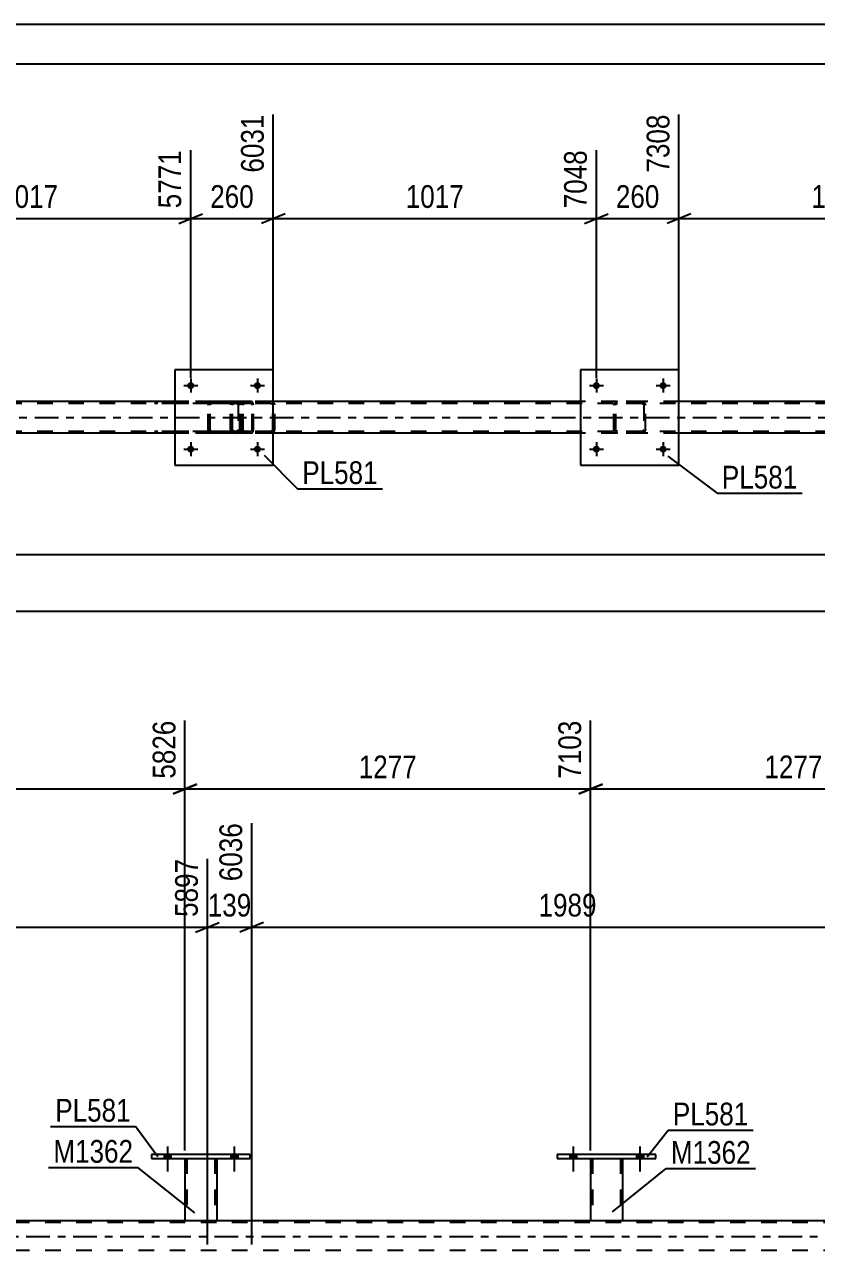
# Model space of a CAD drawing. Header units: millimetres. Extents: x 0 to 841, y 0 to 594.
# Drawn here: x 264.7 to 364.4, y 439.6 to 594 of the extents above; entities that cross this region are included whole.
import ezdxf

# ---------------------------------------------------------------- set-up
doc = ezdxf.new("R2010")
doc.units = ezdxf.units.MM
doc.linetypes.add('DXK_LINE_DOT2', pattern=[3.9198, 1.9599, -1.9599])
doc.linetypes.add('DXK_LINE_DOT3', pattern=[5.9187, 2.979, -0.9799, 0.9799, -0.9799])
doc.styles.add('Arial Narrow', font='ARIALN.TTF', dxfattribs={"height": 0.2})

# ---------------------------------------------------------------- blocks, each defined once
blk = doc.blocks.new('Unknown-122573939-1133 - 10963')
at = {"color": 5, "linetype": 'Continuous'}
for p, q in [((841, 594), (0, 594)), ((836, 589), (5, 589))]:
    blk.add_line(p, q, dxfattribs=at)
blk = doc.blocks.new('Bolt-122573939-4968 - 4963')
at = {"linetype": 'Continuous'}
for points in [[(286.07, 548.53, -1), (285.19, 548.53, -1)], [(294.47, 548.53, -1), (293.59, 548.53, -1)]]:
    blk.add_hatch(color=1, dxfattribs=at).paths.add_polyline_path(points)
at = {"color": 1, "linetype": 'Continuous'}
for p, q in [((284.75, 548.53), (286.51, 548.53)), ((285.63, 549.41), (285.63, 547.65)), ((293.15, 548.53), (294.91, 548.53)), ((294.03, 549.41), (294.03, 547.65))]:
    blk.add_line(p, q, dxfattribs=at)
blk = doc.blocks.new('Part-122573939-5076 - 4963')
at = {"color": 7, "linetype": 'DXK_LINE_DOT2'}
for p, q in [((293.25, 546.53), (281.09, 546.53)), ((291.16, 546.53), (290.97, 546.5)), ((291.97, 546.29), (291.97, 546.53)), ((293.35, 546.5), (293.25, 546.53)), ((293.44, 546.39), (293.35, 546.5)), ((293.25, 546.29), (281.09, 546.29)), ((290.7, 546.24), (290.66, 546.05)), ((290.66, 543.01), (290.66, 546.05)), ((290.91, 546.05), (290.93, 546.14)), ((290.91, 543.01), (290.91, 546.05)), ((290.93, 546.14), (290.98, 546.22)), ((290.98, 546.22), (291.06, 546.27)), ((291.06, 546.27), (291.16, 546.29)), ((293.25, 546.29), (293.3, 546.27)), ((293.3, 546.27), (293.35, 546.22)), ((293.35, 546.22), (293.38, 546.14)), ((293.38, 546.14), (293.39, 546.05)), ((293.39, 543.01), (293.39, 546.05)), ((293.5, 546.24), (293.44, 546.39)), ((293.52, 546.05), (293.5, 546.24)), ((293.52, 543.01), (293.52, 546.05)), ((293.25, 542.77), (281.09, 542.77)), ((293.25, 542.53), (281.09, 542.53)), ((290.66, 543.01), (290.7, 542.83)), ((290.93, 542.92), (290.91, 543.01)), ((290.98, 542.84), (290.93, 542.92)), ((290.97, 542.57), (291.16, 542.53)), ((291.06, 542.79), (290.98, 542.84)), ((291.16, 542.77), (291.06, 542.79)), ((291.97, 542.53), (291.97, 542.77)), ((293.3, 542.79), (293.25, 542.77)), ((293.25, 542.53), (293.35, 542.57)), ((293.35, 542.84), (293.3, 542.79)), ((293.38, 542.92), (293.35, 542.84)), ((293.35, 542.57), (293.44, 542.67)), ((293.39, 543.01), (293.38, 542.92)), ((293.44, 542.67), (293.5, 542.83)), ((293.5, 542.83), (293.52, 543.01))]:
    blk.add_line(p, q, dxfattribs=at)
for centre, start, end in [((291.15, 546.04), 111.1941, 156.1506), ((291.15, 543.03), 203.8494, 248.8059)]:
    blk.add_arc(centre, 0.492, start, end, dxfattribs=at)
blk = doc.blocks.new('Bolt-122573939-5023 - 4963')
at = {"linetype": 'Continuous'}
for points in [[(337.15, 540.53, -1), (336.27, 540.53, -1)], [(345.55, 540.53, -1), (344.67, 540.53, -1)]]:
    blk.add_hatch(color=1, dxfattribs=at).paths.add_polyline_path(points)
at = {"color": 1, "linetype": 'Continuous'}
for p, q in [((335.83, 540.53), (337.59, 540.53)), ((336.71, 541.41), (336.71, 539.65)), ((344.23, 540.53), (345.99, 540.53)), ((345.11, 541.41), (345.11, 539.65))]:
    blk.add_line(p, q, dxfattribs=at)
blk = doc.blocks.new('Bolt-122573939-5024 - 4963')
at = {"linetype": 'Continuous'}
for points in [[(337.15, 548.53, -1), (336.27, 548.53, -1)], [(345.55, 548.53, -1), (344.67, 548.53, -1)]]:
    blk.add_hatch(color=1, dxfattribs=at).paths.add_polyline_path(points)
at = {"color": 1, "linetype": 'Continuous'}
for p, q in [((335.83, 548.53), (337.59, 548.53)), ((336.71, 549.41), (336.71, 547.65)), ((344.23, 548.53), (345.99, 548.53)), ((345.11, 549.41), (345.11, 547.65))]:
    blk.add_line(p, q, dxfattribs=at)
blk = doc.blocks.new('Bolt-122573939-5025 - 4963')
at = {"linetype": 'Continuous'}
for points in [[(286.07, 540.53, -1), (285.19, 540.53, -1)], [(294.47, 540.53, -1), (293.59, 540.53, -1)]]:
    blk.add_hatch(color=1, dxfattribs=at).paths.add_polyline_path(points)
at = {"color": 1, "linetype": 'Continuous'}
for p, q in [((284.75, 540.53), (286.51, 540.53)), ((285.63, 541.41), (285.63, 539.65)), ((293.15, 540.53), (294.91, 540.53)), ((294.03, 541.41), (294.03, 539.65))]:
    blk.add_line(p, q, dxfattribs=at)
blk = doc.blocks.new('Part-122573939-5095 - 4963')
at = {"color": 7, "linetype": 'DXK_LINE_DOT2'}
for p, q in [((292.49, 546.53), (292.29, 546.5)), ((307.47, 546.53), (292.49, 546.53)), ((295.92, 546.5), (295.72, 546.53)), ((292.01, 546.24), (291.97, 546.05)), ((291.97, 543.01), (291.97, 546.05)), ((292.23, 546.05), (292.25, 546.14)), ((292.23, 543.01), (292.23, 546.05)), ((292.25, 546.14), (292.3, 546.22)), ((292.3, 546.22), (292.39, 546.27)), ((292.39, 546.27), (292.49, 546.29)), ((307.47, 546.29), (292.49, 546.29)), ((295.72, 546.29), (295.82, 546.27)), ((295.82, 546.27), (295.9, 546.22)), ((295.9, 546.22), (295.96, 546.14)), ((295.96, 546.14), (295.98, 546.05)), ((295.98, 543.01), (295.98, 546.05)), ((296.23, 546.05), (296.19, 546.24)), ((296.23, 543.01), (296.23, 546.05)), ((291.97, 543.01), (292.01, 542.83)), ((292.25, 542.92), (292.23, 543.01)), ((292.3, 542.84), (292.25, 542.92)), ((292.29, 542.57), (292.49, 542.53)), ((292.39, 542.79), (292.3, 542.84)), ((292.49, 542.77), (292.39, 542.79)), ((307.47, 542.77), (292.49, 542.77)), ((307.47, 542.53), (292.49, 542.53)), ((295.82, 542.79), (295.72, 542.77)), ((295.72, 542.53), (295.92, 542.57)), ((295.9, 542.84), (295.82, 542.79)), ((295.96, 542.92), (295.9, 542.84)), ((295.98, 543.01), (295.96, 542.92)), ((296.19, 542.83), (296.23, 543.01))]:
    blk.add_line(p, q, dxfattribs=at)
for centre, start, end in [((292.47, 546.03), 110.7583, 155.68), ((295.74, 546.03), 24.32, 69.2417), ((292.47, 543.03), 204.32, 249.2417), ((295.74, 543.03), 290.7583, 335.68)]:
    blk.add_arc(centre, 0.496, start, end, dxfattribs=at)
blk = doc.blocks.new('Part-122573939-5107 - 4963')
at = {"color": 7, "linetype": 'DXK_LINE_DOT2'}
for p, q in [((339.21, 546.49), (339.39, 546.53)), ((339.39, 546.53), (339.21, 546.49)), ((342.43, 546.53), (339.39, 546.53)), ((342.43, 546.53), (342.61, 546.49)), ((342.61, 546.49), (342.43, 546.53)), ((338.91, 546.05), (338.95, 546.23)), ((338.95, 546.23), (338.91, 546.05)), ((338.91, 543.01), (338.91, 546.05)), ((339.15, 546.05), (339.17, 546.14)), ((339.15, 543.01), (339.15, 546.05)), ((339.17, 546.14), (339.22, 546.22)), ((339.22, 546.22), (339.3, 546.27)), ((339.3, 546.27), (339.39, 546.29)), ((342.43, 546.29), (339.39, 546.29)), ((342.43, 546.29), (342.52, 546.27)), ((342.52, 546.27), (342.6, 546.22)), ((342.6, 546.22), (342.65, 546.14)), ((342.65, 546.14), (342.67, 546.05)), ((342.67, 546.05), (342.67, 543.01)), ((342.87, 546.23), (342.91, 546.05)), ((342.91, 546.05), (342.87, 546.23)), ((342.91, 543.01), (342.91, 546.05)), ((338.95, 542.83), (338.91, 543.01)), ((338.91, 543.01), (338.95, 542.83)), ((339.17, 542.92), (339.15, 543.01)), ((339.22, 542.84), (339.17, 542.92)), ((339.39, 542.53), (339.21, 542.57)), ((339.21, 542.57), (339.39, 542.53)), ((339.3, 542.79), (339.22, 542.84)), ((339.39, 542.77), (339.3, 542.79)), ((342.43, 542.77), (339.39, 542.77)), ((342.43, 542.53), (339.39, 542.53)), ((342.52, 542.79), (342.43, 542.77)), ((342.61, 542.57), (342.43, 542.53)), ((342.43, 542.53), (342.61, 542.57)), ((342.6, 542.84), (342.52, 542.79)), ((342.65, 542.92), (342.6, 542.84)), ((342.67, 543.01), (342.65, 542.92)), ((342.91, 543.01), (342.87, 542.83)), ((342.87, 542.83), (342.91, 543.01))]:
    blk.add_line(p, q, dxfattribs=at)
at = {"color": 7, "linetype": 'DXK_LINE_DOT3'}
blk.add_line((340.91, 544.53), (340.91, 544.53), dxfattribs=at)
at = {"color": 7, "linetype": 'DXK_LINE_DOT2'}
for centre, start, end in [((339.39, 546.05), 112.5, 157.5), ((339.39, 546.05), 112.5, 157.5), ((342.43, 546.05), 22.5, 67.5), ((342.43, 546.05), 22.5, 67.5), ((339.39, 543.01), 202.5, 247.5), ((339.39, 543.01), 202.5, 247.5), ((342.43, 543.01), 292.5, 337.5), ((342.43, 543.01), 292.5, 337.5)]:
    blk.add_arc(centre, 0.48, start, end, dxfattribs=at)
blk = doc.blocks.new('Part-122573939-5112 - 4963')
at = {"color": 2, "linetype": 'Continuous'}
for p, q in [((347.11, 550.53), (334.71, 550.53)), ((334.71, 550.53), (334.71, 538.53)), ((347.11, 538.53), (347.11, 550.53)), ((334.71, 538.53), (347.11, 538.53))]:
    blk.add_line(p, q, dxfattribs=at)
blk = doc.blocks.new('Part-122573939-5113 - 4963')
at = {"color": 7, "linetype": 'DXK_LINE_DOT2'}
for p, q in [((288.13, 546.49), (288.31, 546.53)), ((288.31, 546.53), (288.13, 546.49)), ((291.35, 546.53), (288.31, 546.53)), ((291.35, 546.53), (291.53, 546.49)), ((291.53, 546.49), (291.35, 546.53)), ((287.83, 546.05), (287.87, 546.23)), ((287.87, 546.23), (287.83, 546.05)), ((287.83, 543.01), (287.83, 546.05)), ((288.07, 546.05), (288.09, 546.14)), ((288.07, 543.01), (288.07, 546.05)), ((288.09, 546.14), (288.14, 546.22)), ((288.14, 546.22), (288.22, 546.27)), ((288.22, 546.27), (288.31, 546.29)), ((291.35, 546.29), (288.31, 546.29)), ((291.35, 546.29), (291.44, 546.27)), ((291.44, 546.27), (291.52, 546.22)), ((291.52, 546.22), (291.57, 546.14)), ((291.57, 546.14), (291.59, 546.05)), ((291.59, 546.05), (291.59, 543.01)), ((291.79, 546.23), (291.83, 546.05)), ((291.83, 546.05), (291.79, 546.23)), ((291.83, 543.01), (291.83, 546.05)), ((287.87, 542.83), (287.83, 543.01)), ((287.83, 543.01), (287.87, 542.83)), ((288.09, 542.92), (288.07, 543.01)), ((288.14, 542.84), (288.09, 542.92)), ((288.31, 542.53), (288.13, 542.57)), ((288.13, 542.57), (288.31, 542.53)), ((288.22, 542.79), (288.14, 542.84)), ((288.31, 542.77), (288.22, 542.79)), ((291.35, 542.77), (288.31, 542.77)), ((291.35, 542.53), (288.31, 542.53)), ((291.44, 542.79), (291.35, 542.77)), ((291.53, 542.57), (291.35, 542.53)), ((291.35, 542.53), (291.53, 542.57)), ((291.52, 542.84), (291.44, 542.79)), ((291.57, 542.92), (291.52, 542.84)), ((291.59, 543.01), (291.57, 542.92)), ((291.83, 543.01), (291.79, 542.83)), ((291.79, 542.83), (291.83, 543.01))]:
    blk.add_line(p, q, dxfattribs=at)
at = {"color": 7, "linetype": 'DXK_LINE_DOT3'}
blk.add_line((289.83, 544.53), (289.83, 544.53), dxfattribs=at)
at = {"color": 7, "linetype": 'DXK_LINE_DOT2'}
for centre, start, end in [((288.31, 546.05), 112.5, 157.5), ((288.31, 546.05), 112.5, 157.5), ((291.35, 546.05), 22.5, 67.5), ((291.35, 546.05), 22.5, 67.5), ((288.31, 543.01), 202.5, 247.5), ((288.31, 543.01), 202.5, 247.5), ((291.35, 543.01), 292.5, 337.5), ((291.35, 543.01), 292.5, 337.5)]:
    blk.add_arc(centre, 0.48, start, end, dxfattribs=at)
blk = doc.blocks.new('Part-122573939-5118 - 4963')
at = {"color": 2, "linetype": 'Continuous'}
for p, q in [((296.03, 550.53), (283.63, 550.53)), ((283.63, 550.53), (283.63, 538.53)), ((296.03, 538.53), (296.03, 550.53)), ((283.63, 538.53), (296.03, 538.53))]:
    blk.add_line(p, q, dxfattribs=at)
blk = doc.blocks.new('Part-122573939-5152 - 4963')
at = {"color": 2, "linetype": 'Continuous'}
for p, q in [((283.63, 546.53), (244.95, 546.53)), ((334.71, 546.53), (296.03, 546.53)), ((385.79, 546.53), (347.11, 546.53)), ((283.63, 542.53), (244.95, 542.53)), ((334.71, 542.53), (296.03, 542.53)), ((385.79, 542.53), (347.11, 542.53))]:
    blk.add_line(p, q, dxfattribs=at)
at = {"color": 7, "linetype": 'DXK_LINE_DOT2'}
for p, q in [((296.03, 546.53), (283.63, 546.53)), ((347.11, 546.53), (334.71, 546.53)), ((766.09, 546.29), (112.11, 546.29)), ((766.09, 542.77), (112.11, 542.77)), ((296.03, 542.53), (283.63, 542.53)), ((347.11, 542.53), (334.71, 542.53))]:
    blk.add_line(p, q, dxfattribs=at)
at = {"color": 7, "linetype": 'DXK_LINE_DOT3'}
blk.add_line((112.11, 544.53), (766.09, 544.53), dxfattribs=at)
blk = doc.blocks.new('Part-122573939-3391 - 3261')
at = {"color": 2, "linetype": 'Continuous'}
blk.add_line((51.86, 443.39), (763.16, 443.39), dxfattribs=at)
at = {"color": 7, "linetype": 'DXK_LINE_DOT2'}
for p, q in [((763.16, 443.15), (51.86, 443.15)), ((763.16, 439.63), (51.86, 439.63))]:
    blk.add_line(p, q, dxfattribs=at)
at = {"color": 7, "linetype": 'DXK_LINE_DOT3'}
blk.add_line((51.86, 441.39), (763.16, 441.39), dxfattribs=at)
blk = doc.blocks.new('Bolt-122573939-3693 - 3261')
at = {"linetype": 'Continuous'}
for points in [[(333.35, 451.23), (334.23, 451.23), (334.23, 451.71), (333.35, 451.71)], [(341.75, 451.23), (342.63, 451.23), (342.63, 451.71), (341.75, 451.71)]]:
    blk.add_hatch(color=1, dxfattribs=at).paths.add_polyline_path(points)
at = {"color": 1, "linetype": 'Continuous'}
for p, q in [((333.79, 452.71), (333.79, 449.59)), ((342.19, 452.71), (342.19, 449.59)), ((333.35, 451.71), (333.35, 451.23)), ((334.23, 451.71), (334.23, 451.23)), ((341.75, 451.71), (341.75, 451.23)), ((342.63, 451.71), (342.63, 451.23))]:
    blk.add_line(p, q, dxfattribs=at)
blk = doc.blocks.new('Part-122573939-3575 - 3261')
at = {"color": 2, "linetype": 'Continuous'}
for p, q in [((335.99, 451.23), (335.99, 443.39)), ((339.99, 451.23), (339.99, 443.39)), ((335.99, 443.39), (339.99, 443.39))]:
    blk.add_line(p, q, dxfattribs=at)
at = {"color": 7, "linetype": 'DXK_LINE_DOT2'}
for p, q in [((335.99, 451.23), (339.99, 451.23)), ((335.99, 451.23), (335.99, 451.23)), ((335.99, 451.23), (335.99, 451.23)), ((336.23, 451.23), (336.23, 443.39)), ((339.75, 451.23), (339.75, 443.39)), ((339.99, 451.23), (339.99, 451.23)), ((339.99, 451.23), (339.99, 451.23)), ((339.69, 443.39), (339.73, 443.39)), ((339.69, 443.39), (339.73, 443.39)), ((339.73, 443.39), (339.75, 443.39)), ((339.73, 443.39), (339.75, 443.39))]:
    blk.add_line(p, q, dxfattribs=at)
blk = doc.blocks.new('Part-122573939-3580 - 3261')
at = {"color": 2, "linetype": 'Continuous'}
for p, q in [((331.79, 451.71), (331.79, 451.23)), ((344.19, 451.71), (331.79, 451.71)), ((331.79, 451.23), (344.19, 451.23)), ((344.19, 451.23), (344.19, 451.71))]:
    blk.add_line(p, q, dxfattribs=at)
blk = doc.blocks.new('Part-122573939-3585 - 3261')
at = {"color": 2, "linetype": 'Continuous'}
for p, q in [((284.91, 451.23), (284.91, 443.39)), ((288.91, 451.23), (288.91, 443.39)), ((284.91, 443.39), (288.91, 443.39))]:
    blk.add_line(p, q, dxfattribs=at)
at = {"color": 7, "linetype": 'DXK_LINE_DOT2'}
for p, q in [((284.91, 451.23), (288.91, 451.23)), ((284.91, 451.23), (284.91, 451.23)), ((284.91, 451.23), (284.91, 451.23)), ((285.15, 451.23), (285.15, 443.39)), ((288.67, 451.23), (288.67, 443.39)), ((288.91, 451.23), (288.91, 451.23)), ((288.91, 451.23), (288.91, 451.23)), ((288.61, 443.39), (288.65, 443.39)), ((288.61, 443.39), (288.65, 443.39)), ((288.65, 443.39), (288.67, 443.39)), ((288.65, 443.39), (288.67, 443.39))]:
    blk.add_line(p, q, dxfattribs=at)
blk = doc.blocks.new('Part-122573939-3596 - 3261')
at = {"color": 2, "linetype": 'Continuous'}
for p, q in [((280.71, 451.71), (280.71, 451.23)), ((293.11, 451.71), (280.71, 451.71)), ((280.71, 451.23), (293.11, 451.23)), ((293.11, 451.23), (293.11, 451.71))]:
    blk.add_line(p, q, dxfattribs=at)
blk = doc.blocks.new('Bolt-122573939-3692 - 3261')
at = {"linetype": 'Continuous'}
for points in [[(333.35, 451.23), (334.23, 451.23), (334.23, 451.71), (333.35, 451.71)], [(341.75, 451.23), (342.63, 451.23), (342.63, 451.71), (341.75, 451.71)]]:
    blk.add_hatch(color=1, dxfattribs=at).paths.add_polyline_path(points)
at = {"color": 1, "linetype": 'Continuous'}
for p, q in [((333.79, 452.71), (333.79, 449.59)), ((342.19, 452.71), (342.19, 449.59)), ((333.35, 451.71), (333.35, 451.23)), ((334.23, 451.71), (334.23, 451.23)), ((341.75, 451.71), (341.75, 451.23)), ((342.63, 451.71), (342.63, 451.23))]:
    blk.add_line(p, q, dxfattribs=at)
blk = doc.blocks.new('Bolt-122573939-3694 - 3261')
at = {"linetype": 'Continuous'}
for points in [[(282.27, 451.23), (283.15, 451.23), (283.15, 451.71), (282.27, 451.71)], [(290.67, 451.23), (291.55, 451.23), (291.55, 451.71), (290.67, 451.71)]]:
    blk.add_hatch(color=1, dxfattribs=at).paths.add_polyline_path(points)
at = {"color": 1, "linetype": 'Continuous'}
for p, q in [((282.71, 452.71), (282.71, 449.59)), ((291.11, 452.71), (291.11, 449.59)), ((282.27, 451.71), (282.27, 451.23)), ((283.15, 451.71), (283.15, 451.23)), ((290.67, 451.71), (290.67, 451.23)), ((291.55, 451.71), (291.55, 451.23))]:
    blk.add_line(p, q, dxfattribs=at)
blk = doc.blocks.new('Bolt-122573939-3695 - 3261')
at = {"linetype": 'Continuous'}
for points in [[(282.27, 451.23), (283.15, 451.23), (283.15, 451.71), (282.27, 451.71)], [(290.67, 451.23), (291.55, 451.23), (291.55, 451.71), (290.67, 451.71)]]:
    blk.add_hatch(color=1, dxfattribs=at).paths.add_polyline_path(points)
at = {"color": 1, "linetype": 'Continuous'}
for p, q in [((282.71, 452.71), (282.71, 449.59)), ((291.11, 452.71), (291.11, 449.59)), ((282.27, 451.71), (282.27, 451.23)), ((283.15, 451.71), (283.15, 451.23)), ((290.67, 451.71), (290.67, 451.23)), ((291.55, 451.71), (291.55, 451.23))]:
    blk.add_line(p, q, dxfattribs=at)
blk = doc.blocks.new('StraightDimension-122573939-5508 - 4963')
at = {"color": 7, "linetype": 'Continuous'}
for p, q in [((347.11, 547.53), (347.11, 582.67)), ((387.79, 549.53), (387.79, 578.17)), ((348.61, 570.16), (345.61, 568.96)), ((386.29, 568.96), (389.29, 570.16)), ((347.11, 569.56), (387.79, 569.56))]:
    blk.add_line(p, q, dxfattribs=at)
at = {"color": 0, "linetype": 'Continuous'}
blk.add_wipeout([(387.19, 578.77), (382.99, 578.77), (382.99, 570.26), (387.19, 570.26)], dxfattribs=at)
at = {"color": 0}
blk.add_wipeout([(371.71, 570.31), (371.71, 574.51), (363.19, 574.51), (363.19, 570.31)], dxfattribs=at)
at = {"color": 3, "linetype": 'Continuous', "style": 'Arial Narrow'}
blk.add_text('8325', height=2.863, rotation=90.0002, dxfattribs=at).set_placement((386.59, 570.86))
at = {"color": 3, "style": 'Arial Narrow'}
blk.add_text('1017', height=2.863, dxfattribs=at).set_placement((363.79, 570.91))
blk = doc.blocks.new('StraightDimension-122573939-5526 - 4963')
at = {"color": 7, "linetype": 'Continuous'}
for p, q in [((347.11, 547.53), (347.11, 582.67)), ((336.71, 549.53), (336.71, 578.17)), ((335.21, 568.96), (338.21, 570.16)), ((348.61, 570.16), (345.61, 568.96)), ((336.71, 569.56), (347.11, 569.56))]:
    blk.add_line(p, q, dxfattribs=at)
at = {"color": 0}
blk.add_wipeout([(345.25, 570.31), (345.25, 574.51), (338.57, 574.51), (338.57, 570.31)], dxfattribs=at)
at = {"color": 3, "style": 'Arial Narrow'}
blk.add_text('260', height=2.863, dxfattribs=at).set_placement((339.17, 570.91))
at = {"color": 0, "linetype": 'Continuous'}
blk.add_wipeout([(346.51, 583.27), (342.31, 583.27), (342.31, 574.76), (346.51, 574.76)], dxfattribs=at)
at = {"color": 3, "linetype": 'Continuous', "style": 'Arial Narrow'}
blk.add_text('7308', height=2.863, rotation=90.0002, dxfattribs=at).set_placement((345.91, 575.36))
blk = doc.blocks.new('StraightDimension-122573939-5544 - 4963')
at = {"color": 7, "linetype": 'Continuous'}
for p, q in [((296.03, 547.53), (296.03, 582.67)), ((336.71, 549.53), (336.71, 578.17)), ((297.53, 570.16), (294.53, 568.96)), ((335.21, 568.96), (338.21, 570.16)), ((296.03, 569.56), (336.71, 569.56))]:
    blk.add_line(p, q, dxfattribs=at)
at = {"color": 0, "linetype": 'Continuous'}
blk.add_wipeout([(336.11, 578.77), (331.91, 578.77), (331.91, 570.26), (336.11, 570.26)], dxfattribs=at)
at = {"color": 0}
blk.add_wipeout([(320.63, 570.31), (320.63, 574.51), (312.11, 574.51), (312.11, 570.31)], dxfattribs=at)
at = {"color": 3, "linetype": 'Continuous', "style": 'Arial Narrow'}
blk.add_text('7048', height=2.863, rotation=90.0002, dxfattribs=at).set_placement((335.51, 570.86))
at = {"color": 3, "style": 'Arial Narrow'}
blk.add_text('1017', height=2.863, dxfattribs=at).set_placement((312.71, 570.91))
blk = doc.blocks.new('StraightDimension-122573939-5562 - 4963')
at = {"color": 7, "linetype": 'Continuous'}
for p, q in [((296.03, 547.53), (296.03, 582.67)), ((285.63, 549.53), (285.63, 578.17)), ((284.13, 568.96), (287.13, 570.16)), ((297.53, 570.16), (294.53, 568.96)), ((285.63, 569.56), (296.03, 569.56))]:
    blk.add_line(p, q, dxfattribs=at)
at = {"color": 0}
blk.add_wipeout([(294.17, 570.31), (294.17, 574.51), (287.49, 574.51), (287.49, 570.31)], dxfattribs=at)
at = {"color": 3, "style": 'Arial Narrow'}
blk.add_text('260', height=2.863, dxfattribs=at).set_placement((288.09, 570.91))
at = {"color": 0, "linetype": 'Continuous'}
blk.add_wipeout([(295.43, 583.27), (291.23, 583.27), (291.23, 574.76), (295.43, 574.76)], dxfattribs=at)
at = {"color": 3, "linetype": 'Continuous', "style": 'Arial Narrow'}
blk.add_text('6031', height=2.863, rotation=90.0002, dxfattribs=at).set_placement((294.83, 575.36))
blk = doc.blocks.new('StraightDimension-122573939-5580 - 4963')
at = {"color": 7, "linetype": 'Continuous'}
for p, q in [((244.95, 547.53), (244.95, 582.67)), ((285.63, 549.53), (285.63, 578.17)), ((246.45, 570.16), (243.45, 568.96)), ((284.13, 568.96), (287.13, 570.16)), ((244.95, 569.56), (285.63, 569.56))]:
    blk.add_line(p, q, dxfattribs=at)
at = {"color": 0, "linetype": 'Continuous'}
blk.add_wipeout([(285.03, 578.77), (280.83, 578.77), (280.83, 570.26), (285.03, 570.26)], dxfattribs=at)
at = {"color": 0}
blk.add_wipeout([(269.55, 570.31), (269.55, 574.51), (261.03, 574.51), (261.03, 570.31)], dxfattribs=at)
at = {"color": 3, "linetype": 'Continuous', "style": 'Arial Narrow'}
blk.add_text('5771', height=2.863, rotation=90.0002, dxfattribs=at).set_placement((284.43, 570.86))
at = {"color": 3, "style": 'Arial Narrow'}
blk.add_text('1017', height=2.863, dxfattribs=at).set_placement((261.63, 570.91))
blk = doc.blocks.new('StraightDimension-122573939-5833 - 4963')
at = {"color": 7, "linetype": 'Continuous'}
blk.add_line((69.55, 520.13), (766.73, 520.13), dxfattribs=at)
blk = doc.blocks.new('StraightDimension-122573939-9213 - 4963')
at = {"color": 7, "linetype": 'Continuous'}
blk.add_line((70.19, 527.28), (766.09, 527.28), dxfattribs=at)
blk = doc.blocks.new('StraightDimension-122573939-4170 - 3261')
at = {"color": 7, "linetype": 'Continuous'}
for p, q in [((293.31, 440.39), (293.31, 493.44)), ((287.73, 440.39), (287.73, 488.94)), ((286.23, 479.73), (289.23, 480.93)), ((287.73, 480.33), (293.31, 480.33)), ((294.81, 480.93), (291.81, 479.73))]:
    blk.add_line(p, q, dxfattribs=at)
at = {"color": 0}
blk.add_wipeout([(293.86, 481.08), (293.86, 485.28), (287.18, 485.28), (287.18, 481.08)], dxfattribs=at)
at = {"color": 3, "style": 'Arial Narrow'}
blk.add_text('139', height=2.863, dxfattribs=at).set_placement((287.78, 481.68))
at = {"color": 0, "linetype": 'Continuous'}
blk.add_wipeout([(292.71, 494.04), (288.51, 494.04), (288.51, 485.53), (292.71, 485.53)], dxfattribs=at)
at = {"color": 3, "linetype": 'Continuous', "style": 'Arial Narrow'}
blk.add_text('6036', height=2.863, rotation=90.0002, dxfattribs=at).set_placement((292.11, 486.13))
blk = doc.blocks.new('StraightDimension-122573939-4483 - 3261')
at = {"color": 7, "linetype": 'Continuous'}
for p, q in [((233.83, 452.23), (233.83, 506.35)), ((284.91, 452.23), (284.91, 506.35)), ((235.33, 498.34), (232.33, 497.14)), ((233.83, 497.74), (284.91, 497.74)), ((283.41, 497.14), (286.41, 498.34))]:
    blk.add_line(p, q, dxfattribs=at)
at = {"color": 0, "linetype": 'Continuous'}
blk.add_wipeout([(284.31, 506.95), (280.11, 506.95), (280.11, 498.44), (284.31, 498.44)], dxfattribs=at)
at = {"color": 0}
blk.add_wipeout([(263.62, 498.49), (263.62, 502.69), (255.11, 502.69), (255.11, 498.49)], dxfattribs=at)
at = {"color": 3, "linetype": 'Continuous', "style": 'Arial Narrow'}
blk.add_text('5826', height=2.863, rotation=90.0002, dxfattribs=at).set_placement((283.71, 499.04))
at = {"color": 3, "style": 'Arial Narrow'}
blk.add_text('1277', height=2.863, dxfattribs=at).set_placement((255.71, 499.09))
blk = doc.blocks.new('StraightDimension-122573939-4151 - 3261')
at = {"color": 7, "linetype": 'Continuous'}
for p, q in [((208.17, 440.39), (208.17, 493.44)), ((287.73, 440.39), (287.73, 488.94)), ((209.67, 480.93), (206.67, 479.73)), ((208.17, 480.33), (287.73, 480.33)), ((286.23, 479.73), (289.23, 480.93))]:
    blk.add_line(p, q, dxfattribs=at)
at = {"color": 0, "linetype": 'Continuous'}
blk.add_wipeout([(287.13, 489.54), (282.93, 489.54), (282.93, 481.03), (287.13, 481.03)], dxfattribs=at)
at = {"color": 0}
blk.add_wipeout([(252.21, 481.08), (252.21, 485.28), (243.7, 485.28), (243.7, 481.08)], dxfattribs=at)
at = {"color": 3, "linetype": 'Continuous', "style": 'Arial Narrow'}
blk.add_text('5897', height=2.863, rotation=90.0002, dxfattribs=at).set_placement((286.53, 481.63))
at = {"color": 3, "style": 'Arial Narrow'}
blk.add_text('1989', height=2.863, dxfattribs=at).set_placement((244.3, 481.68))
blk = doc.blocks.new('StraightDimension-122573939-4189 - 3261')
at = {"color": 7, "linetype": 'Continuous'}
for p, q in [((293.31, 440.39), (293.31, 493.44)), ((372.87, 440.39), (372.87, 488.94)), ((294.81, 480.93), (291.81, 479.73)), ((293.31, 480.33), (372.87, 480.33)), ((371.37, 479.73), (374.37, 480.93))]:
    blk.add_line(p, q, dxfattribs=at)
at = {"color": 0, "linetype": 'Continuous'}
blk.add_wipeout([(372.27, 489.54), (368.07, 489.54), (368.07, 481.03), (372.27, 481.03)], dxfattribs=at)
at = {"color": 0}
blk.add_wipeout([(337.34, 481.08), (337.34, 485.28), (328.83, 485.28), (328.83, 481.08)], dxfattribs=at)
at = {"color": 3, "linetype": 'Continuous', "style": 'Arial Narrow'}
blk.add_text('8025', height=2.863, rotation=90.0002, dxfattribs=at).set_placement((371.67, 481.63))
at = {"color": 3, "style": 'Arial Narrow'}
blk.add_text('1989', height=2.863, dxfattribs=at).set_placement((329.43, 481.68))
blk = doc.blocks.new('StraightDimension-122573939-4493 - 3261')
at = {"color": 7, "linetype": 'Continuous'}
for p, q in [((284.91, 452.23), (284.91, 506.35)), ((335.99, 452.23), (335.99, 506.35)), ((286.41, 498.34), (283.41, 497.14)), ((284.91, 497.74), (335.99, 497.74)), ((334.49, 497.14), (337.49, 498.34))]:
    blk.add_line(p, q, dxfattribs=at)
at = {"color": 0, "linetype": 'Continuous'}
blk.add_wipeout([(335.39, 506.95), (331.19, 506.95), (331.19, 498.44), (335.39, 498.44)], dxfattribs=at)
at = {"color": 0}
blk.add_wipeout([(314.7, 498.49), (314.7, 502.69), (306.19, 502.69), (306.19, 498.49)], dxfattribs=at)
at = {"color": 3, "linetype": 'Continuous', "style": 'Arial Narrow'}
blk.add_text('7103', height=2.863, rotation=90.0002, dxfattribs=at).set_placement((334.79, 499.04))
at = {"color": 3, "style": 'Arial Narrow'}
blk.add_text('1277', height=2.863, dxfattribs=at).set_placement((306.79, 499.09))
blk = doc.blocks.new('StraightDimension-122573939-4503 - 3261')
at = {"color": 7, "linetype": 'Continuous'}
for p, q in [((335.99, 452.23), (335.99, 506.35)), ((387.07, 452.23), (387.07, 506.35)), ((337.49, 498.34), (334.49, 497.14)), ((335.99, 497.74), (387.07, 497.74)), ((385.57, 497.14), (388.57, 498.34))]:
    blk.add_line(p, q, dxfattribs=at)
at = {"color": 0, "linetype": 'Continuous'}
blk.add_wipeout([(386.47, 506.95), (382.27, 506.95), (382.27, 498.44), (386.47, 498.44)], dxfattribs=at)
at = {"color": 0}
blk.add_wipeout([(365.78, 498.49), (365.78, 502.69), (357.27, 502.69), (357.27, 498.49)], dxfattribs=at)
at = {"color": 3, "linetype": 'Continuous', "style": 'Arial Narrow'}
blk.add_text('8380', height=2.863, rotation=90.0002, dxfattribs=at).set_placement((385.87, 499.04))
at = {"color": 3, "style": 'Arial Narrow'}
blk.add_text('1277', height=2.863, dxfattribs=at).set_placement((357.87, 499.09))
blk = doc.blocks.new('Mark-122573939-5108 - 4963')
at = {"color": 0}
blk.add_wipeout([(362.02, 535.57), (362.02, 538.57), (352.52, 538.57), (352.52, 535.57)], dxfattribs=at)
blk.add_wipeout([(362.02, 535.57), (362.02, 538.57), (352.52, 538.57), (352.52, 535.57)], dxfattribs=at)
at = {"color": 30, "linetype": 'Continuous'}
for p, q in [((345.71, 539.65), (351.92, 534.97)), ((351.92, 534.97), (362.62, 534.97))]:
    blk.add_line(p, q, dxfattribs=at)
at = {"color": 3, "style": 'Arial Narrow'}
blk.add_text('PL581', height=2.863, dxfattribs=at).set_placement((352.52, 535.57))
blk = doc.blocks.new('Mark-122573939-5114 - 4963')
at = {"color": 0}
blk.add_wipeout([(309.19, 536.14), (309.19, 539.14), (299.68, 539.14), (299.68, 536.14)], dxfattribs=at)
blk.add_wipeout([(309.19, 536.14), (309.19, 539.14), (299.68, 539.14), (299.68, 536.14)], dxfattribs=at)
at = {"color": 30, "linetype": 'Continuous'}
for p, q in [((294.9, 539.78), (299.08, 535.54)), ((299.08, 535.54), (309.79, 535.54))]:
    blk.add_line(p, q, dxfattribs=at)
at = {"color": 3, "style": 'Arial Narrow'}
blk.add_text('PL581', height=2.863, dxfattribs=at).set_placement((299.68, 536.14))
blk = doc.blocks.new('Mark-122573939-3571 - 3261')
at = {"color": 0}
blk.add_wipeout([(356.15, 450.55), (356.15, 453.55), (346.1, 453.55), (346.1, 450.55)], dxfattribs=at)
blk.add_wipeout([(356.15, 450.55), (356.15, 453.55), (346.1, 453.55), (346.1, 450.55)], dxfattribs=at)
at = {"color": 30, "linetype": 'Continuous'}
for p, q in [((338.76, 444.5), (345.5, 449.95)), ((345.5, 449.95), (356.75, 449.95))]:
    blk.add_line(p, q, dxfattribs=at)
at = {"color": 3, "style": 'Arial Narrow'}
blk.add_text('M1362', height=2.863, dxfattribs=at).set_placement((346.1, 450.55))
blk = doc.blocks.new('Mark-122573939-3576 - 3261')
at = {"color": 0}
blk.add_wipeout([(355.86, 455.38), (355.86, 458.38), (346.35, 458.38), (346.35, 455.38)], dxfattribs=at)
blk.add_wipeout([(355.86, 455.38), (355.86, 458.38), (346.35, 458.38), (346.35, 455.38)], dxfattribs=at)
at = {"color": 30, "linetype": 'Continuous'}
for p, q in [((343.11, 451.43), (345.75, 454.78)), ((345.75, 454.78), (356.46, 454.78))]:
    blk.add_line(p, q, dxfattribs=at)
at = {"color": 3, "style": 'Arial Narrow'}
blk.add_text('PL581', height=2.863, dxfattribs=at).set_placement((346.35, 455.38))
blk = doc.blocks.new('Mark-122573939-3581 - 3261')
at = {"color": 0}
blk.add_wipeout([(278.39, 450.68), (278.39, 453.68), (268.34, 453.68), (268.34, 450.68)], dxfattribs=at)
blk.add_wipeout([(278.39, 450.68), (278.39, 453.68), (268.34, 453.68), (268.34, 450.68)], dxfattribs=at)
at = {"color": 30, "linetype": 'Continuous'}
for p in [(267.74, 450.08), (286.17, 444.39)]:
    blk.add_line(p, (278.99, 450.08), dxfattribs=at)
at = {"color": 3, "style": 'Arial Narrow'}
blk.add_text('M1362', height=2.863, dxfattribs=at).set_placement((268.34, 450.68))
blk = doc.blocks.new('Mark-122573939-3592 - 3261')
at = {"color": 0}
blk.add_wipeout([(278.08, 455.85), (278.08, 458.85), (268.58, 458.85), (268.58, 455.85)], dxfattribs=at)
blk.add_wipeout([(278.08, 455.85), (278.08, 458.85), (268.58, 458.85), (268.58, 455.85)], dxfattribs=at)
at = {"color": 30, "linetype": 'Continuous'}
for p in [(267.98, 455.25), (281.5, 451.42)]:
    blk.add_line(p, (278.68, 455.25), dxfattribs=at)
at = {"color": 3, "style": 'Arial Narrow'}
blk.add_text('PL581', height=2.863, dxfattribs=at).set_placement((268.58, 455.85))

msp = doc.modelspace()

# ---------------------------------------------------------------- block references
for name in ['Unknown-122573939-1133 - 10963', 'Part-122573939-5118 - 4963', 'Part-122573939-5112 - 4963', 'Part-122573939-5152 - 4963', 'Bolt-122573939-4968 - 4963', 'Bolt-122573939-5024 - 4963', 'Part-122573939-5076 - 4963', 'Part-122573939-5113 - 4963', 'Part-122573939-5095 - 4963', 'Part-122573939-5107 - 4963', 'Bolt-122573939-5025 - 4963', 'Bolt-122573939-5023 - 4963', 'Bolt-122573939-3694 - 3261', 'Bolt-122573939-3695 - 3261', 'Bolt-122573939-3693 - 3261', 'Bolt-122573939-3692 - 3261', 'Part-122573939-3596 - 3261', 'Part-122573939-3585 - 3261', 'Part-122573939-3580 - 3261', 'Part-122573939-3575 - 3261', 'Part-122573939-3391 - 3261']:
    msp.add_blockref(name, (0, 0))

# ---------------------------------------------------------------- next in the draw order: block references
for name in ['StraightDimension-122573939-5508 - 4963', 'StraightDimension-122573939-5833 - 4963', 'StraightDimension-122573939-4170 - 3261']:
    msp.add_blockref(name, (0, 0))

# ---------------------------------------------------------------- next in the draw order: block references
for name in ['StraightDimension-122573939-5526 - 4963', 'StraightDimension-122573939-9213 - 4963', 'StraightDimension-122573939-4483 - 3261', 'StraightDimension-122573939-4189 - 3261']:
    msp.add_blockref(name, (0, 0))

# ---------------------------------------------------------------- next in the draw order: block references
for name in ['StraightDimension-122573939-5544 - 4963', 'Mark-122573939-5114 - 4963', 'Mark-122573939-5108 - 4963', 'StraightDimension-122573939-4151 - 3261']:
    msp.add_blockref(name, (0, 0))

# ---------------------------------------------------------------- next in the draw order: block references
for name in ['StraightDimension-122573939-5562 - 4963', 'StraightDimension-122573939-4493 - 3261']:
    msp.add_blockref(name, (0, 0))

# ---------------------------------------------------------------- next in the draw order: block references
for name in ['StraightDimension-122573939-5580 - 4963', 'StraightDimension-122573939-4503 - 3261', 'Mark-122573939-3581 - 3261']:
    msp.add_blockref(name, (0, 0))

# ---------------------------------------------------------------- next in the draw order: block references
for name in ['Mark-122573939-3592 - 3261', 'Mark-122573939-3571 - 3261']:
    msp.add_blockref(name, (0, 0))

# ---------------------------------------------------------------- next in the draw order: block references
msp.add_blockref('Mark-122573939-3576 - 3261', (0, 0))

doc.saveas('drawing.dxf')
